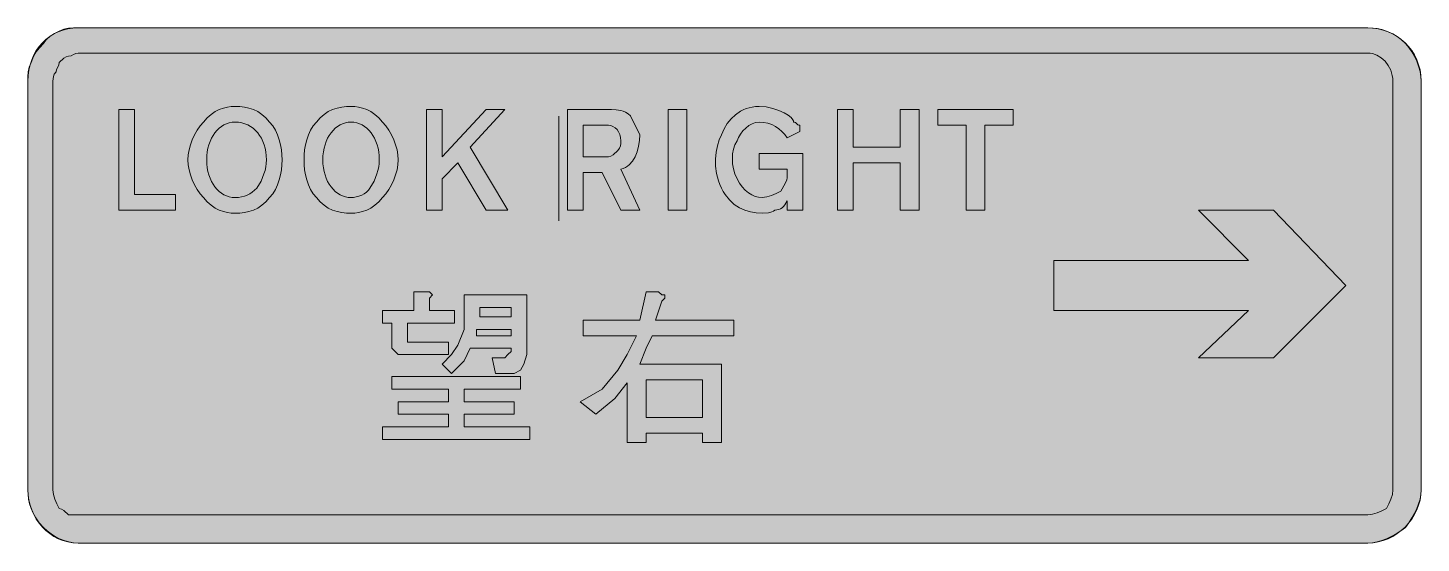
# Model space of a CAD drawing. Header units: metres. Extents: x 18 to 550, y 37 to 234.
import ezdxf

# ---------------------------------------------------------------- set-up
doc = ezdxf.new("R2010")
doc.units = ezdxf.units.M
for name, color, linetype, true_color in [('FILL_BLUE_0000FF', 7, 'Continuous', 0x0000ff), ('FILL_WHITE_FFFFFF', 7, 'Continuous', 0xffffff), ('STROKE_BLUE_0000FF', 7, 'Continuous', 0x0000ff), ('STROKE_WHITE_FFFFFF', 7, 'Continuous', 0xffffff)]:
    doc.layers.add(name, color=color, linetype=linetype, true_color=true_color)

msp = doc.modelspace()

# ---------------------------------------------------------------- hatches: boundary and pattern name
at = {"layer": 'FILL_BLUE_0000FF', "true_color": 0x0000ff}
h = msp.add_hatch(color=7, dxfattribs=at)
h.dxf.hatch_style = 1
h.paths.add_polyline_path([(530.91, 224.58), (531.8, 224.42), (533.53, 223.8), (535.16, 222.8), (536.61, 221.49), (537.84, 219.89), (538.78, 218.06), (539.14, 217.06), (539.39, 216.03), (539.55, 214.95), (539.61, 213.84), (539.61, 57.84), (539.4, 56.04), (538.86, 54.24), (538.09, 52.44), (537.21, 50.64), (535.41, 49.76), (533.61, 48.99), (531.81, 48.45), (530.01, 48.24), (36.81, 48.24), (33.21, 48.24), (31.41, 49.89), (30.51, 50.43), (29.61, 50.64), (28.73, 52.44), (27.96, 54.24), (27.42, 56.04), (27.21, 57.84), (27.21, 213.84), (27.23, 214.74), (27.36, 215.64), (27.72, 216.54), (28.41, 217.44), (28.6, 218.34), (29.01, 219.24), (29.42, 220.14), (29.61, 221.04), (31.41, 222.69), (32.31, 223.23), (33.21, 223.44), (34.11, 223.63), (35.01, 224.04), (35.91, 224.45), (36.81, 224.64), (530.01, 224.64), (530.91, 224.58)])
at = {"layer": 'FILL_WHITE_FFFFFF', "true_color": 0xffffff}
h = msp.add_hatch(color=7, dxfattribs=at)
h.dxf.hatch_style = 1
h.paths.add_polyline_path([(531.81, 234.18), (533.61, 233.98), (535.41, 233.61), (537.21, 233.04), (539.01, 232.25), (540.81, 231.2), (542.61, 229.88), (544.41, 228.24), (545.7, 226.78), (546.87, 225.15), (547.89, 223.37), (548.76, 221.49), (549.46, 219.56), (549.98, 217.61), (550.3, 215.69), (550.41, 213.84), (550.41, 57.84), (550.3, 56.04), (549.98, 54.24), (549.46, 52.44), (548.76, 50.64), (547.89, 48.84), (546.87, 47.04), (545.7, 45.24), (544.41, 43.44), (542.61, 42.15), (540.81, 40.98), (539.01, 39.96), (537.21, 39.09), (535.41, 38.39), (533.61, 37.87), (531.81, 37.55), (530.01, 37.44), (36.81, 37.44), (35.01, 37.55), (33.23, 37.87), (31.47, 38.39), (29.76, 39.09), (28.1, 39.96), (26.52, 40.98), (25.01, 42.15), (23.61, 43.44), (21.97, 45.24), (20.65, 47.04), (19.6, 48.84), (18.81, 50.64), (18.24, 52.44), (17.87, 54.24), (17.67, 56.04), (17.61, 57.84), (17.61, 213.84), (17.63, 215.64), (17.76, 217.44), (18.12, 219.24), (18.81, 221.04), (19.73, 223.35), (20.76, 225.09), (22.02, 226.61), (23.61, 228.24), (24.11, 229.09), (24.72, 229.83), (26.16, 231.09), (27.83, 232.12), (29.61, 233.04), (31.41, 233.73), (33.21, 234.09), (35.01, 234.22), (36.81, 234.24), (530.01, 234.24), (531.81, 234.18)])
h = msp.add_hatch(color=7, dxfattribs=at)
h.dxf.hatch_style = 1
h.paths.add_polyline_path([(52.41, 203.04), (58.41, 203.04), (58.41, 170.64), (74.01, 170.64), (74.01, 164.64), (52.41, 164.64), (52.41, 203.04)])
h = msp.add_hatch(color=7, dxfattribs=at)
h.dxf.hatch_style = 1
h.paths.add_polyline_path([(100.39, 203.98), (102.15, 203.61), (103.86, 203.04), (105.52, 202.25), (107.1, 201.2), (108.61, 199.88), (110.01, 198.24), (111.25, 196.78), (112.28, 195.15), (113.11, 193.37), (113.76, 191.49), (114.24, 189.56), (114.57, 187.61), (114.75, 185.69), (114.81, 183.84), (114.75, 181.99), (114.57, 180.07), (114.24, 178.12), (113.76, 176.19), (113.11, 174.31), (112.28, 172.53), (111.25, 170.9), (110.01, 169.44), (108.61, 167.8), (107.1, 166.48), (105.52, 165.43), (103.86, 164.64), (102.15, 164.07), (100.39, 163.7), (98.61, 163.5), (96.81, 163.44), (95.41, 163.5), (93.92, 163.7), (92.38, 164.07), (90.81, 164.64), (89.24, 165.43), (87.7, 166.48), (86.21, 167.8), (84.81, 169.44), (83.52, 170.9), (82.35, 172.53), (81.33, 174.31), (80.46, 176.19), (79.76, 178.12), (79.24, 180.07), (78.92, 181.99), (78.81, 183.84), (78.92, 185.69), (79.24, 187.61), (79.76, 189.56), (80.46, 191.49), (81.33, 193.37), (82.35, 195.15), (83.52, 196.78), (84.81, 198.24), (86.21, 199.88), (87.7, 201.2), (89.24, 202.25), (90.81, 203.04), (92.38, 203.61), (93.92, 203.98), (95.41, 204.18), (96.81, 204.24), (98.61, 204.18), (100.39, 203.98)])
h.paths.add_polyline_path([(94.62, 197.97), (93.59, 197.63), (92.59, 197.17), (91.65, 196.59), (90.76, 195.9), (89.93, 195.1), (89.16, 194.19), (88.46, 193.19), (87.85, 192.09), (87.31, 190.9), (86.85, 189.63), (86.49, 188.29), (86.23, 186.87), (86.07, 185.39), (86.01, 183.84), (86.07, 182.29), (86.23, 180.81), (86.49, 179.39), (86.85, 178.05), (87.31, 176.78), (87.85, 175.59), (88.46, 174.49), (89.16, 173.49), (89.93, 172.58), (90.76, 171.78), (91.65, 171.09), (92.59, 170.51), (93.59, 170.05), (94.62, 169.71), (95.7, 169.51), (96.81, 169.44), (98.11, 169.5), (99.3, 169.66), (100.42, 169.95), (101.46, 170.34), (102.45, 170.85), (103.39, 171.46), (105.21, 173.04), (106.78, 175.74), (107.4, 177.09), (107.91, 178.44), (108.3, 179.79), (108.58, 181.14), (108.75, 182.49), (108.81, 183.84), (108.75, 185.39), (108.59, 186.87), (108.32, 188.29), (107.95, 189.63), (107.48, 190.9), (106.91, 192.09), (106.25, 193.19), (105.51, 194.19), (104.68, 195.1), (103.77, 195.9), (102.78, 196.59), (101.72, 197.17), (100.59, 197.63), (99.39, 197.97), (98.13, 198.17), (96.81, 198.24), (95.7, 198.17), (94.62, 197.97)], flags=16)
h = msp.add_hatch(color=7, dxfattribs=at)
h.dxf.hatch_style = 1
h.paths.add_polyline_path([(144.1, 203.98), (145.64, 203.61), (147.21, 203.04), (148.78, 202.25), (150.32, 201.2), (151.81, 199.88), (153.21, 198.24), (154.5, 196.78), (155.67, 195.15), (156.69, 193.37), (157.56, 191.49), (158.26, 189.56), (158.78, 187.61), (159.1, 185.69), (159.21, 183.84), (159.1, 181.99), (158.78, 180.07), (158.26, 178.12), (157.56, 176.19), (156.69, 174.31), (155.67, 172.53), (154.5, 170.9), (153.21, 169.44), (151.81, 167.8), (150.32, 166.48), (148.78, 165.43), (147.21, 164.64), (145.64, 164.07), (144.1, 163.7), (142.61, 163.5), (141.21, 163.44), (139.41, 163.5), (137.63, 163.7), (135.87, 164.07), (134.16, 164.64), (132.5, 165.43), (130.92, 166.48), (129.41, 167.8), (128.01, 169.44), (126.77, 170.9), (125.74, 172.53), (124.91, 174.31), (124.26, 176.19), (123.78, 178.12), (123.45, 180.07), (123.27, 181.99), (123.21, 183.84), (123.27, 185.69), (123.45, 187.61), (123.78, 189.56), (124.26, 191.49), (124.91, 193.37), (125.74, 195.15), (126.77, 196.78), (128.01, 198.24), (129.41, 199.88), (130.92, 201.2), (132.5, 202.25), (134.16, 203.04), (135.87, 203.61), (137.63, 203.98), (139.41, 204.18), (141.21, 204.24), (142.61, 204.18), (144.1, 203.98)])
h.paths.add_polyline_path([(139.02, 197.97), (137.99, 197.63), (136.99, 197.17), (136.05, 196.59), (135.16, 195.9), (134.33, 195.1), (133.56, 194.19), (132.86, 193.19), (132.25, 192.09), (131.71, 190.9), (131.25, 189.63), (130.89, 188.29), (130.63, 186.87), (130.47, 185.39), (130.41, 183.84), (130.47, 182.29), (130.63, 180.81), (130.89, 179.39), (131.25, 178.05), (131.71, 176.78), (132.25, 175.59), (132.86, 174.49), (133.56, 173.49), (134.33, 172.58), (135.16, 171.78), (136.05, 171.09), (136.99, 170.51), (137.99, 170.05), (139.02, 169.71), (140.1, 169.51), (141.21, 169.44), (142.16, 169.5), (143.18, 169.66), (144.23, 169.95), (145.26, 170.34), (146.24, 170.85), (147.12, 171.46), (147.85, 172.2), (148.41, 173.04), (149.98, 175.74), (150.6, 177.09), (151.11, 178.44), (151.5, 179.79), (151.78, 181.14), (151.95, 182.49), (152.01, 183.84), (151.95, 185.39), (151.79, 186.87), (151.53, 188.29), (151.17, 189.63), (150.71, 190.9), (150.17, 192.09), (149.56, 193.19), (148.86, 194.19), (148.09, 195.1), (147.26, 195.9), (146.37, 196.59), (145.43, 197.17), (144.43, 197.63), (143.4, 197.97), (142.32, 198.17), (141.21, 198.24), (140.1, 198.17), (139.02, 197.97)], flags=16)
h = msp.add_hatch(color=7, dxfattribs=at)
h.dxf.hatch_style = 1
h.paths.add_polyline_path([(182.01, 182.64), (176.01, 176.64), (176.01, 164.64), (170.01, 164.64), (170.01, 203.04), (176.01, 203.04), (176.01, 185.04), (192.81, 203.04), (200.01, 203.04), (186.81, 188.64), (201.21, 164.64), (192.81, 164.64), (182.01, 182.64)])
h = msp.add_hatch(color=7, dxfattribs=at)
h.dxf.hatch_style = 1
h.paths.add_polyline_path([(237.21, 179.04), (230.01, 179.04), (230.01, 164.64), (224.01, 164.64), (224.01, 203.04), (240.81, 203.04), (242.61, 203), (244.41, 202.74), (245.31, 202.45), (246.21, 202.03), (247.11, 201.43), (248.01, 200.64), (251.61, 193.44), (251.5, 191.2), (251.16, 189.01), (250.6, 186.94), (249.81, 185.04), (248.8, 183.36), (247.56, 181.96), (246.86, 181.39), (246.1, 180.91), (245.28, 180.52), (244.41, 180.24), (251.61, 164.64), (244.41, 164.64), (237.21, 179.04)])
h.paths.add_polyline_path([(240.51, 185.25), (241.41, 185.79), (243.21, 187.44), (243.9, 188.34), (244.26, 189.24), (244.39, 190.14), (244.41, 191.04), (244.3, 192.33), (244, 193.5), (243.52, 194.52), (242.91, 195.39), (242.18, 196.09), (241.37, 196.61), (240.51, 196.93), (239.61, 197.04), (230.01, 197.04), (230.01, 185.04), (239.61, 185.04), (240.51, 185.25)], flags=16)
h = msp.add_hatch(color=7, dxfattribs=at)
h.dxf.hatch_style = 1
h.paths.add_polyline_path([(262.41, 203.04), (269.61, 203.04), (269.61, 164.64), (262.41, 164.64), (262.41, 203.04)])
h = msp.add_hatch(color=7, dxfattribs=at)
h.dxf.hatch_style = 1
h.paths.add_polyline_path([(307.09, 166.66), (306.6, 166.05), (306.06, 165.54), (305.47, 165.15), (304.8, 164.86), (304.06, 164.7), (303.21, 164.64), (302.71, 164.24), (302.12, 163.95), (300.81, 163.59), (298.41, 163.44), (296.16, 163.56), (293.95, 163.93), (291.79, 164.58), (289.71, 165.54), (287.75, 166.84), (285.92, 168.5), (284.27, 170.56), (283.51, 171.75), (282.81, 173.04), (282.19, 174.4), (281.68, 175.79), (280.95, 178.59), (280.6, 181.39), (280.56, 184.14), (280.81, 186.77), (281.29, 189.24), (281.97, 191.48), (282.81, 193.44), (283.82, 195.63), (285.06, 197.66), (286.52, 199.49), (288.21, 201.09), (290.12, 202.4), (291.16, 202.94), (292.26, 203.4), (293.41, 203.76), (294.62, 204.02), (295.89, 204.18), (297.21, 204.24), (299.89, 204.03), (302.46, 203.49), (304.8, 202.72), (306.81, 201.84), (308.38, 200.94), (309.51, 200.04), (310.18, 199.14), (310.35, 198.69), (310.41, 198.24), (310.81, 198.19), (311.12, 198.05), (311.61, 197.64), (312.1, 197.23), (312.41, 197.09), (312.81, 197.04), (312.81, 195.84), (312.81, 194.64), (308.01, 192.24), (307.05, 193.53), (305.98, 194.7), (304.8, 195.72), (303.51, 196.59), (302.1, 197.29), (300.58, 197.81), (298.95, 198.13), (297.21, 198.24), (295.86, 198.08), (294.55, 197.62), (293.29, 196.91), (292.11, 195.99), (291.05, 194.9), (290.12, 193.68), (289.37, 192.38), (288.81, 191.04), (288.02, 189.58), (287.46, 187.95), (287.12, 186.17), (287.01, 184.29), (287.12, 182.36), (287.46, 180.41), (288.02, 178.49), (288.81, 176.64), (289.76, 174.95), (290.82, 173.49), (291.95, 172.25), (293.16, 171.24), (294.42, 170.45), (295.73, 169.89), (297.06, 169.55), (298.41, 169.44), (300.21, 169.65), (302.01, 170.19), (303.81, 170.96), (305.61, 171.84), (307.26, 174.84), (307.8, 176.23), (307.96, 176.99), (308.01, 177.84), (308.01, 180.24), (297.21, 180.24), (297.21, 186.24), (314.01, 186.24), (314.01, 164.64), (308.01, 164.64), (308.01, 168.24), (307.09, 166.66)])
h = msp.add_hatch(color=7, dxfattribs=at)
h.dxf.hatch_style = 1
h.paths.add_polyline_path([(351.21, 182.64), (333.21, 182.64), (333.21, 164.64), (327.21, 164.64), (327.21, 203.04), (333.21, 203.04), (333.21, 188.64), (351.21, 188.64), (351.21, 203.04), (358.41, 203.04), (358.41, 164.64), (351.21, 164.64), (351.21, 182.64)])
h = msp.add_hatch(color=7, dxfattribs=at)
h.dxf.hatch_style = 1
h.paths.add_polyline_path([(394.41, 197.04), (383.61, 197.04), (383.61, 164.64), (376.41, 164.64), (376.41, 197.04), (365.61, 197.04), (365.61, 203.04), (394.41, 203.04), (394.41, 197.04)])
h = msp.add_hatch(color=7, dxfattribs=at)
h.dxf.hatch_style = 1
h.paths.add_polyline_path([(521.61, 135.84), (494.01, 108.24), (465.21, 108.24), (484.41, 126.24), (410.01, 126.24), (410.01, 145.44), (484.41, 145.44), (465.21, 164.64), (494.01, 164.64), (521.61, 135.84)])
h = msp.add_hatch(color=7, dxfattribs=at)
h.dxf.hatch_style = 1
h.paths.add_polyline_path([(165.21, 126.24), (165.21, 133.44), (170.01, 133.44), (171.21, 133.44), (172.41, 132.24), (171.21, 131.04), (171.21, 126.24), (180.81, 126.24), (180.81, 121.44), (162.81, 121.44), (162.81, 116.64), (162.81, 115.44), (162.81, 114.24), (164.01, 114.24), (165.21, 114.24), (178.41, 114.24), (178.41, 109.44), (160.41, 109.44), (159.21, 109.44), (158.01, 110.64), (156.81, 111.84), (156.81, 113.04), (156.81, 121.44), (153.21, 121.44), (153.21, 126.24), (165.21, 126.24)])
h = msp.add_hatch(color=7, dxfattribs=at)
h.dxf.hatch_style = 1
h.paths.add_polyline_path([(254.01, 133.44), (258.81, 133.44), (260.01, 132.24), (261.21, 132.24), (261.21, 131.04), (260.01, 129.84), (257.61, 122.64), (287.61, 122.64), (287.61, 116.64), (256.41, 116.64), (254.01, 111.84), (251.61, 105.84), (282.81, 105.84), (282.81, 75.84), (275.61, 75.84), (275.61, 79.44), (254.01, 79.44), (254.01, 75.84), (246.81, 75.84), (246.81, 98.64), (242.01, 92.64), (234.81, 86.64), (228.81, 91.44), (237.21, 96.24), (243.21, 103.44), (246.81, 109.44), (250.41, 116.64), (230.01, 116.64), (230.01, 122.64), (251.61, 122.64), (254.01, 133.44)])
h.paths.add_polyline_path([(275.61, 99.84), (254.01, 99.84), (254.01, 85.44), (275.61, 85.44), (275.61, 99.84)], flags=16)
h = msp.add_hatch(color=7, dxfattribs=at)
h.dxf.hatch_style = 1
h.paths.add_polyline_path([(184.41, 119.04), (184.41, 125.04), (184.41, 132.24), (208.41, 132.24), (208.41, 109.44), (207.21, 105.84), (206.01, 103.44), (203.61, 102.24), (200.01, 102.24), (196.41, 102.24), (195.21, 108.24), (200.01, 108.24), (201.21, 109.44), (202.41, 110.64), (202.41, 111.84), (186.81, 111.84), (184.41, 107.04), (179.61, 102.24), (176.01, 105.84), (179.61, 109.44), (182.01, 113.04), (184.41, 119.04)])
h.paths.add_polyline_path([(189.21, 116.64), (202.41, 116.64), (202.41, 119.04), (189.21, 119.04), (189.21, 116.64)], flags=16)
h.paths.add_polyline_path([(202.41, 127.44), (190.41, 127.44), (190.41, 123.84), (202.41, 123.84), (202.41, 127.44)], flags=16)
h = msp.add_hatch(color=7, dxfattribs=at)
h.dxf.hatch_style = 1
h.paths.add_polyline_path([(206.01, 101.04), (206.01, 96.24), (184.41, 96.24), (184.41, 91.44), (203.61, 91.44), (203.61, 86.64), (184.41, 86.64), (184.41, 81.84), (209.61, 81.84), (209.61, 77.04), (153.21, 77.04), (153.21, 81.84), (178.41, 81.84), (178.41, 86.64), (159.21, 86.64), (159.21, 91.44), (178.41, 91.44), (178.41, 96.24), (156.81, 96.24), (156.81, 101.04), (206.01, 101.04)])

# ---------------------------------------------------------------- linework, layer by layer
at = {"layer": 'FILL_BLUE_0000FF', "lineweight": 0, "true_color": 0x0000ff}
msp.add_lwpolyline([(530.91, 224.58), (531.8, 224.42), (533.53, 223.8), (535.16, 222.8), (536.61, 221.49), (537.84, 219.89), (538.78, 218.06), (539.14, 217.06), (539.39, 216.03), (539.55, 214.95), (539.61, 213.84), (539.61, 57.84), (539.4, 56.04), (538.86, 54.24), (538.09, 52.44), (537.21, 50.64), (535.41, 49.76), (533.61, 48.99), (531.81, 48.45), (530.01, 48.24), (36.81, 48.24), (33.21, 48.24), (31.41, 49.89), (30.51, 50.43), (29.61, 50.64), (28.73, 52.44), (27.96, 54.24), (27.42, 56.04), (27.21, 57.84), (27.21, 213.84), (27.23, 214.74), (27.36, 215.64), (27.72, 216.54), (28.41, 217.44), (28.6, 218.34), (29.01, 219.24), (29.42, 220.14), (29.61, 221.04), (31.41, 222.69), (32.31, 223.23), (33.21, 223.44), (34.11, 223.63), (35.01, 224.04), (35.91, 224.45), (36.81, 224.64), (530.01, 224.64)], close=True, dxfattribs=at)
at = {"layer": 'FILL_WHITE_FFFFFF', "lineweight": 0, "true_color": 0xffffff}
for points in [[(531.81, 234.18), (533.61, 233.98), (535.41, 233.61), (537.21, 233.04), (539.01, 232.25), (540.81, 231.2), (542.61, 229.88), (544.41, 228.24), (545.7, 226.78), (546.87, 225.15), (547.89, 223.37), (548.76, 221.49), (549.46, 219.56), (549.98, 217.61), (550.3, 215.69), (550.41, 213.84), (550.41, 57.84), (550.3, 56.04), (549.98, 54.24), (549.46, 52.44), (548.76, 50.64), (547.89, 48.84), (546.87, 47.04), (545.7, 45.24), (544.41, 43.44), (542.61, 42.15), (540.81, 40.98), (539.01, 39.96), (537.21, 39.09), (535.41, 38.39), (533.61, 37.87), (531.81, 37.55), (530.01, 37.44), (36.81, 37.44), (35.01, 37.55), (33.23, 37.87), (31.47, 38.39), (29.76, 39.09), (28.1, 39.96), (26.52, 40.98), (25.01, 42.15), (23.61, 43.44), (21.97, 45.24), (20.65, 47.04), (19.6, 48.84), (18.81, 50.64), (18.24, 52.44), (17.87, 54.24), (17.67, 56.04), (17.61, 57.84), (17.61, 213.84), (17.63, 215.64), (17.76, 217.44), (18.12, 219.24), (18.81, 221.04), (19.73, 223.35), (20.76, 225.09), (22.02, 226.61), (23.61, 228.24), (24.11, 229.09), (24.72, 229.83), (26.16, 231.09), (27.83, 232.12), (29.61, 233.04), (31.41, 233.73), (33.21, 234.09), (35.01, 234.22), (36.81, 234.24), (530.01, 234.24)], [(52.41, 203.04), (58.41, 203.04), (58.41, 170.64), (74.01, 170.64), (74.01, 164.64), (52.41, 164.64)], [(100.39, 203.98), (102.15, 203.61), (103.86, 203.04), (105.52, 202.25), (107.1, 201.2), (108.61, 199.88), (110.01, 198.24), (111.25, 196.78), (112.28, 195.15), (113.11, 193.37), (113.76, 191.49), (114.24, 189.56), (114.57, 187.61), (114.75, 185.69), (114.81, 183.84), (114.75, 181.99), (114.57, 180.07), (114.24, 178.12), (113.76, 176.19), (113.11, 174.31), (112.28, 172.53), (111.25, 170.9), (110.01, 169.44), (108.61, 167.8), (107.1, 166.48), (105.52, 165.43), (103.86, 164.64), (102.15, 164.07), (100.39, 163.7), (98.61, 163.5), (96.81, 163.44), (95.41, 163.5), (93.92, 163.7), (92.38, 164.07), (90.81, 164.64), (89.24, 165.43), (87.7, 166.48), (86.21, 167.8), (84.81, 169.44), (83.52, 170.9), (82.35, 172.53), (81.33, 174.31), (80.46, 176.19), (79.76, 178.12), (79.24, 180.07), (78.92, 181.99), (78.81, 183.84), (78.92, 185.69), (79.24, 187.61), (79.76, 189.56), (80.46, 191.49), (81.33, 193.37), (82.35, 195.15), (83.52, 196.78), (84.81, 198.24), (86.21, 199.88), (87.7, 201.2), (89.24, 202.25), (90.81, 203.04), (92.38, 203.61), (93.92, 203.98), (95.41, 204.18), (96.81, 204.24), (98.61, 204.18)], [(144.1, 203.98), (145.64, 203.61), (147.21, 203.04), (148.78, 202.25), (150.32, 201.2), (151.81, 199.88), (153.21, 198.24), (154.5, 196.78), (155.67, 195.15), (156.69, 193.37), (157.56, 191.49), (158.26, 189.56), (158.78, 187.61), (159.1, 185.69), (159.21, 183.84), (159.1, 181.99), (158.78, 180.07), (158.26, 178.12), (157.56, 176.19), (156.69, 174.31), (155.67, 172.53), (154.5, 170.9), (153.21, 169.44), (151.81, 167.8), (150.32, 166.48), (148.78, 165.43), (147.21, 164.64), (145.64, 164.07), (144.1, 163.7), (142.61, 163.5), (141.21, 163.44), (139.41, 163.5), (137.63, 163.7), (135.87, 164.07), (134.16, 164.64), (132.5, 165.43), (130.92, 166.48), (129.41, 167.8), (128.01, 169.44), (126.77, 170.9), (125.74, 172.53), (124.91, 174.31), (124.26, 176.19), (123.78, 178.12), (123.45, 180.07), (123.27, 181.99), (123.21, 183.84), (123.27, 185.69), (123.45, 187.61), (123.78, 189.56), (124.26, 191.49), (124.91, 193.37), (125.74, 195.15), (126.77, 196.78), (128.01, 198.24), (129.41, 199.88), (130.92, 201.2), (132.5, 202.25), (134.16, 203.04), (135.87, 203.61), (137.63, 203.98), (139.41, 204.18), (141.21, 204.24), (142.61, 204.18)], [(182.01, 182.64), (176.01, 176.64), (176.01, 164.64), (170.01, 164.64), (170.01, 203.04), (176.01, 203.04), (176.01, 185.04), (192.81, 203.04), (200.01, 203.04), (186.81, 188.64), (201.21, 164.64), (192.81, 164.64)], [(237.21, 179.04), (230.01, 179.04), (230.01, 164.64), (224.01, 164.64), (224.01, 203.04), (240.81, 203.04), (242.61, 203), (244.41, 202.74), (245.31, 202.45), (246.21, 202.03), (247.11, 201.43), (248.01, 200.64), (251.61, 193.44), (251.5, 191.2), (251.16, 189.01), (250.6, 186.94), (249.81, 185.04), (248.8, 183.36), (247.56, 181.96), (246.86, 181.39), (246.1, 180.91), (245.28, 180.52), (244.41, 180.24), (251.61, 164.64), (244.41, 164.64)], [(262.41, 203.04), (269.61, 203.04), (269.61, 164.64), (262.41, 164.64)], [(307.09, 166.66), (306.6, 166.05), (306.06, 165.54), (305.47, 165.15), (304.8, 164.86), (304.06, 164.7), (303.21, 164.64), (302.71, 164.24), (302.12, 163.95), (300.81, 163.59), (298.41, 163.44), (296.16, 163.56), (293.95, 163.93), (291.79, 164.58), (289.71, 165.54), (287.75, 166.84), (285.92, 168.5), (284.27, 170.56), (283.51, 171.75), (282.81, 173.04), (282.19, 174.4), (281.68, 175.79), (280.95, 178.59), (280.6, 181.39), (280.56, 184.14), (280.81, 186.77), (281.29, 189.24), (281.97, 191.48), (282.81, 193.44), (283.82, 195.63), (285.06, 197.66), (286.52, 199.49), (288.21, 201.09), (290.12, 202.4), (291.16, 202.94), (292.26, 203.4), (293.41, 203.76), (294.62, 204.02), (295.89, 204.18), (297.21, 204.24), (299.89, 204.03), (302.46, 203.49), (304.8, 202.72), (306.81, 201.84), (308.38, 200.94), (309.51, 200.04), (310.18, 199.14), (310.35, 198.69), (310.41, 198.24), (310.81, 198.19), (311.12, 198.05), (311.61, 197.64), (312.1, 197.23), (312.41, 197.09), (312.81, 197.04), (312.81, 195.84), (312.81, 194.64), (308.01, 192.24), (307.05, 193.53), (305.98, 194.7), (304.8, 195.72), (303.51, 196.59), (302.1, 197.29), (300.58, 197.81), (298.95, 198.13), (297.21, 198.24), (295.86, 198.08), (294.55, 197.62), (293.29, 196.91), (292.11, 195.99), (291.05, 194.9), (290.12, 193.68), (289.37, 192.38), (288.81, 191.04), (288.02, 189.58), (287.46, 187.95), (287.12, 186.17), (287.01, 184.29), (287.12, 182.36), (287.46, 180.41), (288.02, 178.49), (288.81, 176.64), (289.76, 174.95), (290.82, 173.49), (291.95, 172.25), (293.16, 171.24), (294.42, 170.45), (295.73, 169.89), (297.06, 169.55), (298.41, 169.44), (300.21, 169.65), (302.01, 170.19), (303.81, 170.96), (305.61, 171.84), (307.26, 174.84), (307.8, 176.23), (307.96, 176.99), (308.01, 177.84), (308.01, 180.24), (297.21, 180.24), (297.21, 186.24), (314.01, 186.24), (314.01, 164.64), (308.01, 164.64), (308.01, 168.24)], [(351.21, 182.64), (333.21, 182.64), (333.21, 164.64), (327.21, 164.64), (327.21, 203.04), (333.21, 203.04), (333.21, 188.64), (351.21, 188.64), (351.21, 203.04), (358.41, 203.04), (358.41, 164.64), (351.21, 164.64)], [(394.41, 197.04), (383.61, 197.04), (383.61, 164.64), (376.41, 164.64), (376.41, 197.04), (365.61, 197.04), (365.61, 203.04), (394.41, 203.04)], [(94.62, 197.97), (93.59, 197.63), (92.59, 197.17), (91.65, 196.59), (90.76, 195.9), (89.93, 195.1), (89.16, 194.19), (88.46, 193.19), (87.85, 192.09), (87.31, 190.9), (86.85, 189.63), (86.49, 188.29), (86.23, 186.87), (86.07, 185.39), (86.01, 183.84), (86.07, 182.29), (86.23, 180.81), (86.49, 179.39), (86.85, 178.05), (87.31, 176.78), (87.85, 175.59), (88.46, 174.49), (89.16, 173.49), (89.93, 172.58), (90.76, 171.78), (91.65, 171.09), (92.59, 170.51), (93.59, 170.05), (94.62, 169.71), (95.7, 169.51), (96.81, 169.44), (98.11, 169.5), (99.3, 169.66), (100.42, 169.95), (101.46, 170.34), (102.45, 170.85), (103.39, 171.46), (105.21, 173.04), (106.78, 175.74), (107.4, 177.09), (107.91, 178.44), (108.3, 179.79), (108.58, 181.14), (108.75, 182.49), (108.81, 183.84), (108.75, 185.39), (108.59, 186.87), (108.32, 188.29), (107.95, 189.63), (107.48, 190.9), (106.91, 192.09), (106.25, 193.19), (105.51, 194.19), (104.68, 195.1), (103.77, 195.9), (102.78, 196.59), (101.72, 197.17), (100.59, 197.63), (99.39, 197.97), (98.13, 198.17), (96.81, 198.24), (95.7, 198.17)], [(139.02, 197.97), (137.99, 197.63), (136.99, 197.17), (136.05, 196.59), (135.16, 195.9), (134.33, 195.1), (133.56, 194.19), (132.86, 193.19), (132.25, 192.09), (131.71, 190.9), (131.25, 189.63), (130.89, 188.29), (130.63, 186.87), (130.47, 185.39), (130.41, 183.84), (130.47, 182.29), (130.63, 180.81), (130.89, 179.39), (131.25, 178.05), (131.71, 176.78), (132.25, 175.59), (132.86, 174.49), (133.56, 173.49), (134.33, 172.58), (135.16, 171.78), (136.05, 171.09), (136.99, 170.51), (137.99, 170.05), (139.02, 169.71), (140.1, 169.51), (141.21, 169.44), (142.16, 169.5), (143.18, 169.66), (144.23, 169.95), (145.26, 170.34), (146.24, 170.85), (147.12, 171.46), (147.85, 172.2), (148.41, 173.04), (149.98, 175.74), (150.6, 177.09), (151.11, 178.44), (151.5, 179.79), (151.78, 181.14), (151.95, 182.49), (152.01, 183.84), (151.95, 185.39), (151.79, 186.87), (151.53, 188.29), (151.17, 189.63), (150.71, 190.9), (150.17, 192.09), (149.56, 193.19), (148.86, 194.19), (148.09, 195.1), (147.26, 195.9), (146.37, 196.59), (145.43, 197.17), (144.43, 197.63), (143.4, 197.97), (142.32, 198.17), (141.21, 198.24), (140.1, 198.17)], [(240.51, 185.25), (241.41, 185.79), (243.21, 187.44), (243.9, 188.34), (244.26, 189.24), (244.39, 190.14), (244.41, 191.04), (244.3, 192.33), (244, 193.5), (243.52, 194.52), (242.91, 195.39), (242.18, 196.09), (241.37, 196.61), (240.51, 196.93), (239.61, 197.04), (230.01, 197.04), (230.01, 185.04), (239.61, 185.04)], [(521.61, 135.84), (494.01, 108.24), (465.21, 108.24), (484.41, 126.24), (410.01, 126.24), (410.01, 145.44), (484.41, 145.44), (465.21, 164.64), (494.01, 164.64)], [(165.21, 126.24), (165.21, 133.44), (170.01, 133.44), (171.21, 133.44), (172.41, 132.24), (171.21, 131.04), (171.21, 126.24), (180.81, 126.24), (180.81, 121.44), (162.81, 121.44), (162.81, 116.64), (162.81, 115.44), (162.81, 114.24), (164.01, 114.24), (165.21, 114.24), (178.41, 114.24), (178.41, 109.44), (160.41, 109.44), (159.21, 109.44), (158.01, 110.64), (156.81, 111.84), (156.81, 113.04), (156.81, 121.44), (153.21, 121.44), (153.21, 126.24)], [(254.01, 133.44), (258.81, 133.44), (260.01, 132.24), (261.21, 132.24), (261.21, 131.04), (260.01, 129.84), (257.61, 122.64), (287.61, 122.64), (287.61, 116.64), (256.41, 116.64), (254.01, 111.84), (251.61, 105.84), (282.81, 105.84), (282.81, 75.84), (275.61, 75.84), (275.61, 79.44), (254.01, 79.44), (254.01, 75.84), (246.81, 75.84), (246.81, 98.64), (242.01, 92.64), (234.81, 86.64), (228.81, 91.44), (237.21, 96.24), (243.21, 103.44), (246.81, 109.44), (250.41, 116.64), (230.01, 116.64), (230.01, 122.64), (251.61, 122.64)], [(184.41, 119.04), (184.41, 125.04), (184.41, 132.24), (208.41, 132.24), (208.41, 109.44), (207.21, 105.84), (206.01, 103.44), (203.61, 102.24), (200.01, 102.24), (196.41, 102.24), (195.21, 108.24), (200.01, 108.24), (201.21, 109.44), (202.41, 110.64), (202.41, 111.84), (186.81, 111.84), (184.41, 107.04), (179.61, 102.24), (176.01, 105.84), (179.61, 109.44), (182.01, 113.04)], [(202.41, 127.44), (190.41, 127.44), (190.41, 123.84), (202.41, 123.84)], [(189.21, 116.64), (202.41, 116.64), (202.41, 119.04), (189.21, 119.04)], [(206.01, 101.04), (206.01, 96.24), (184.41, 96.24), (184.41, 91.44), (203.61, 91.44), (203.61, 86.64), (184.41, 86.64), (184.41, 81.84), (209.61, 81.84), (209.61, 77.04), (153.21, 77.04), (153.21, 81.84), (178.41, 81.84), (178.41, 86.64), (159.21, 86.64), (159.21, 91.44), (178.41, 91.44), (178.41, 96.24), (156.81, 96.24), (156.81, 101.04)], [(275.61, 99.84), (254.01, 99.84), (254.01, 85.44), (275.61, 85.44)]]:
    msp.add_lwpolyline(points, close=True, dxfattribs=at)
at = {"layer": 'STROKE_BLUE_0000FF', "lineweight": 0, "true_color": 0x0000ff}
msp.add_lwpolyline([(530.01, 234.24), (532.02, 234.14), (533.99, 233.86), (535.9, 233.39), (537.75, 232.74), (539.53, 231.93), (541.21, 230.95), (542.79, 229.82), (544.26, 228.54), (545.6, 227.12), (546.8, 225.57), (547.85, 223.89), (548.74, 222.09), (549.45, 220.18), (549.98, 218.16), (550.3, 216.05), (550.41, 213.84), (550.41, 57.84), (550.3, 55.83), (549.98, 53.86), (549.45, 51.95), (548.74, 50.1), (547.85, 48.32), (546.8, 46.64), (545.6, 45.06), (544.26, 43.59), (542.79, 42.25), (541.21, 41.05), (539.53, 40), (537.75, 39.11), (535.9, 38.4), (533.99, 37.87), (532.02, 37.55), (530.01, 37.44), (36.81, 37.44), (34.81, 37.55), (32.88, 37.87), (31.03, 38.4), (29.25, 39.11), (27.57, 40), (25.99, 41.05), (24.52, 42.25), (23.16, 43.59), (21.93, 45.06), (20.84, 46.64), (19.89, 48.32), (19.09, 50.1), (18.46, 51.95), (17.99, 53.86), (17.71, 55.83), (17.61, 57.84), (17.61, 213.84), (17.71, 216.05), (17.99, 218.16), (18.46, 220.18), (19.09, 222.09), (19.89, 223.89), (20.84, 225.57), (21.93, 227.12), (23.16, 228.54), (24.52, 229.82), (25.99, 230.95), (27.57, 231.93), (29.25, 232.74), (31.03, 233.39), (32.88, 233.86), (34.81, 234.14), (36.81, 234.24), (530.01, 234.24)], dxfattribs=at)
at = {"layer": 'STROKE_WHITE_FFFFFF', "lineweight": 0, "true_color": 0xffffff}
for points in [[(262.41, 203.04), (269.61, 203.04), (269.61, 164.64), (262.41, 164.64), (262.41, 203.04)], [(220.61, 160.48), (220.61, 200.48)], [(351.21, 164.64), (358.41, 164.64), (351.21, 164.64)]]:
    msp.add_lwpolyline(points, dxfattribs=at)

doc.saveas('drawing.dxf')
